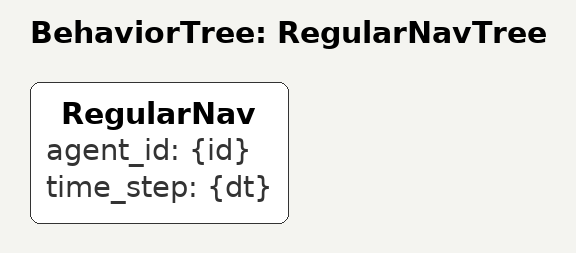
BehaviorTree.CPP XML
<root BTCPP_format="4" main_tree_to_execute="RegularNavTree">
  <BehaviorTree ID="RegularNavTree">
    <RegularNav agent_id="{id}" time_step="{dt}"/>
  </BehaviorTree>
</root>
